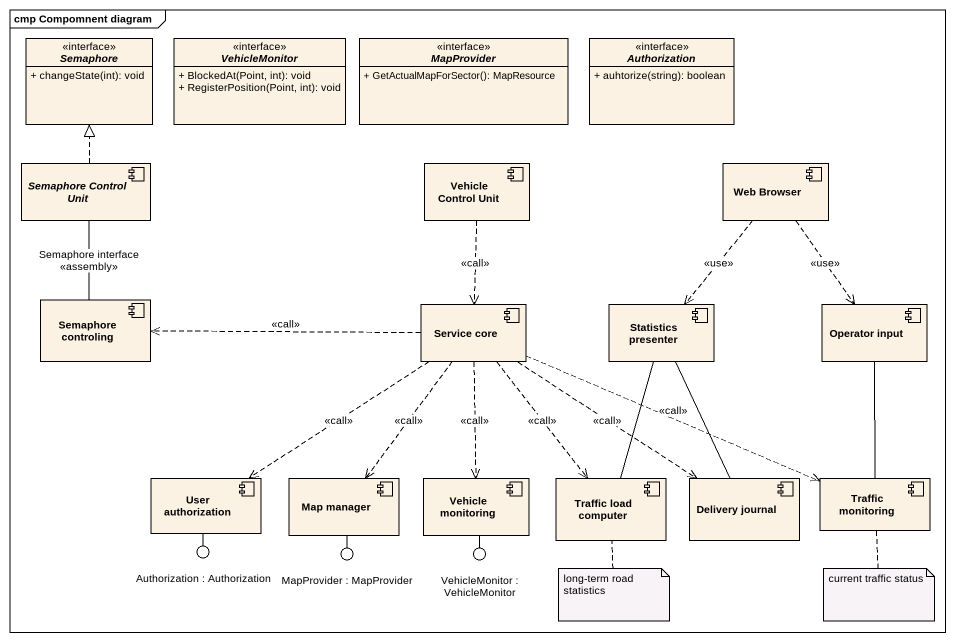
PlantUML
@startuml
mainframe cmp Compomnent diagram
allowmixing
hide circle
hide empty members
skinparam classAttributeIconSize 0
interface Semaphore <<interface>> {
  + changeState(int): void
}
interface VehicleMonitor <<interface>> {
  + BlockedAt(Point, int): void
  + RegisterPosition(Point, int): void
}
interface MapProvider <<interface>> {
  + GetActualMapForSector(): MapResource
}
interface Authorization <<interface>> {
  + auhtorize(string): boolean
}
component "Semaphore Control Unit" as Semaphore_Control_Unit
component "Vehicle Control Unit" as Vehicle_Control_Unit
component "Web Browser" as Web_Browser
component "Semaphore controling" as Semaphore_controling
component "Service core" as Service_core
component "Statistics presenter" as Statistics_presenter
component "Operator input" as Operator_input
component "User authorization" as User_authorization
component "Map manager" as Map_manager
component "Vehicle monitoring" as Vehicle_monitoring
component "Traffic load computer" as Traffic_load_computer
component "Delivery journal" as Delivery_journal
component "Traffic monitoring" as Traffic_monitoring
() "Authorization : Authorization" as Authorization_2
() "MapProvider : MapProvider" as MapProvider_2
() "VehicleMonitor : VehicleMonitor" as VehicleMonitor_2
User_authorization -- Authorization_2
Map_manager -- MapProvider_2
Vehicle_monitoring -- VehicleMonitor_2
Semaphore_Control_Unit .up.|> Semaphore
Semaphore_Control_Unit -- Semaphore_controling : Semaphore interface\n<<assembly>>
Vehicle_Control_Unit ..> Service_core : <<call>>
Web_Browser ..> Statistics_presenter : <<use>>
Web_Browser ..> Operator_input : <<use>>
Service_core .left.> Semaphore_controling : <<call>>
Service_core ..> User_authorization : <<call>>
Service_core ..> Map_manager : <<call>>
Service_core ..> Vehicle_monitoring : <<call>>
Service_core ..> Traffic_load_computer : <<call>>
Service_core ..> Delivery_journal : <<call>>
Service_core .right.> Traffic_monitoring : <<call>>
Statistics_presenter -- Traffic_load_computer
Statistics_presenter -- Delivery_journal
Traffic_monitoring -up- Operator_input
note bottom of Traffic_load_computer : long-term road statistics
note bottom of Traffic_monitoring : current traffic status
@enduml
